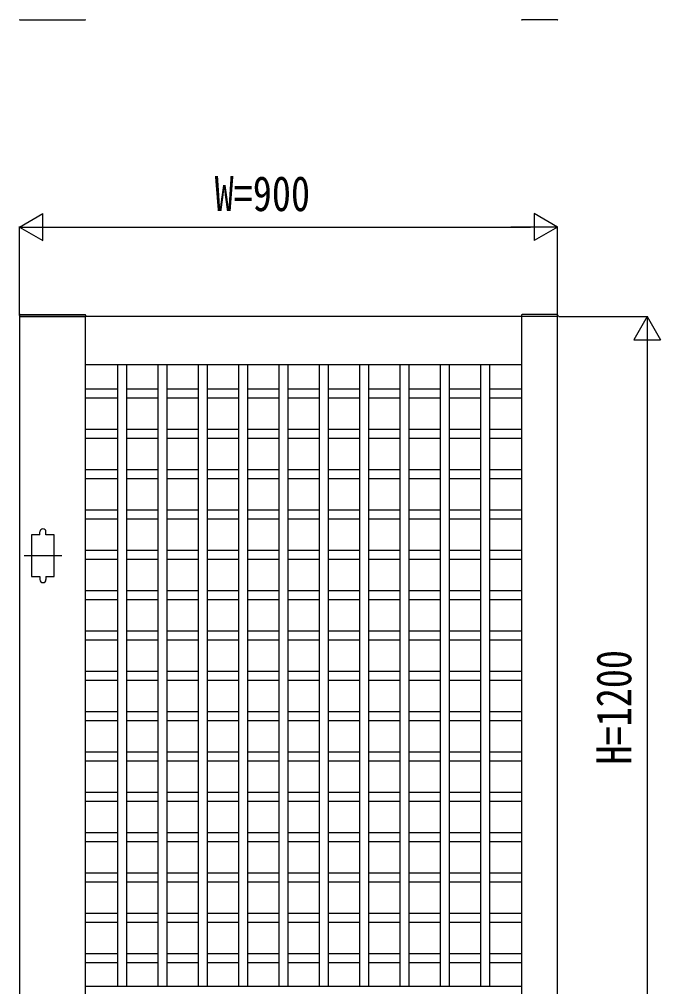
# Model space of a CAD drawing. Units: millimetres, scale not verified. Extents: x -8410 to 8410, y -5940 to 5940.
# Drawn here: x 1790 to 2863, y 829 to 2447 of the extents above; entities that cross this region are included whole.
import ezdxf
from ezdxf.enums import TextEntityAlignment as Align

# ---------------------------------------------------------------- set-up
doc = ezdxf.new("R2010")
doc.units = ezdxf.units.MM
doc.header["$LTSCALE"] = 30
for name, color, linetype in [('0-2_YKK_11', 7, 'Continuous'), ('0-3_YKK_11E', 7, 'Continuous'), ('0-4_YKK_A1', 4, 'Continuous'), ('0-5_YKK_D', 6, 'Continuous')]:
    doc.layers.add(name, color=color, linetype=linetype)
doc.styles.add('ＭＳ ゴシック', font='')
doc.styles.get('ＭＳ ゴシック').set_extended_font_data('MS Gothic')

msp = doc.modelspace()

# ---------------------------------------------------------------- linework, layer by layer
at = {"layer": '0-2_YKK_11'}
for p, q in [((1900.04, 750), (1900.04, 1950)), ((2630.04, 750), (2630.04, 1950)), ((1900.04, 1870), (2630.04, 1870)), ((1900.04, 830), (2630.04, 830))]:
    msp.add_line(p, q, dxfattribs=at)
msp.add_lwpolyline([(1790.04, 1950), (1790.04, 750), (2690.04, 750), (2690.04, 1950)], close=True, dxfattribs=at)
at = {"layer": '0-3_YKK_11E'}
for p, q in [((1953.79, 1870), (1953.79, 830)), ((1968.79, 1870), (1968.79, 830)), ((2021.29, 1870), (2021.29, 830)), ((2036.29, 1870), (2036.29, 830)), ((2088.79, 1870), (2088.79, 830)), ((2103.79, 1870), (2103.79, 830)), ((2156.29, 1870), (2156.29, 830)), ((2171.29, 1870), (2171.29, 830)), ((2223.79, 1870), (2223.79, 830)), ((2238.79, 1870), (2238.79, 830)), ((2291.29, 1870), (2291.29, 830)), ((2306.29, 1870), (2306.29, 830)), ((2358.79, 1870), (2358.79, 830)), ((2373.79, 1870), (2373.79, 830)), ((2426.29, 1870), (2426.29, 830)), ((2441.29, 1870), (2441.29, 830)), ((2493.79, 1870), (2493.79, 830)), ((2508.79, 1870), (2508.79, 830)), ((2561.29, 1870), (2561.29, 830)), ((2576.29, 1870), (2576.29, 830)), ((1900.04, 1829.4), (1953.79, 1829.4)), ((1968.79, 1829.4), (2021.29, 1829.4)), ((2036.29, 1829.4), (2088.79, 1829.4)), ((2103.79, 1829.4), (2156.29, 1829.4)), ((2171.29, 1829.4), (2223.79, 1829.4)), ((2238.79, 1829.4), (2291.29, 1829.4)), ((2306.29, 1829.4), (2358.79, 1829.4)), ((2373.79, 1829.4), (2426.29, 1829.4)), ((2441.29, 1829.4), (2493.79, 1829.4)), ((2508.79, 1829.4), (2561.29, 1829.4)), ((2576.29, 1829.4), (2630.04, 1829.4)), ((1900.04, 1814.4), (1953.79, 1814.4)), ((1968.79, 1814.4), (2021.29, 1814.4)), ((2036.29, 1814.4), (2088.79, 1814.4)), ((2103.79, 1814.4), (2156.29, 1814.4)), ((2171.29, 1814.4), (2223.79, 1814.4)), ((2238.79, 1814.4), (2291.29, 1814.4)), ((2306.29, 1814.4), (2358.79, 1814.4)), ((2373.79, 1814.4), (2426.29, 1814.4)), ((2441.29, 1814.4), (2493.79, 1814.4)), ((2508.79, 1814.4), (2561.29, 1814.4)), ((2576.29, 1814.4), (2630.04, 1814.4)), ((1900.04, 1761.9), (1953.79, 1761.9)), ((1968.79, 1761.9), (2021.29, 1761.9)), ((2036.29, 1761.9), (2088.79, 1761.9)), ((2103.79, 1761.9), (2156.29, 1761.9)), ((2171.29, 1761.9), (2223.79, 1761.9)), ((2238.79, 1761.9), (2291.29, 1761.9)), ((2306.29, 1761.9), (2358.79, 1761.9)), ((2373.79, 1761.9), (2426.29, 1761.9)), ((2441.29, 1761.9), (2493.79, 1761.9)), ((2508.79, 1761.9), (2561.29, 1761.9)), ((2576.29, 1761.9), (2630.04, 1761.9)), ((1900.04, 1746.9), (1953.79, 1746.9)), ((1968.79, 1746.9), (2021.29, 1746.9)), ((2036.29, 1746.9), (2088.79, 1746.9)), ((2103.79, 1746.9), (2156.29, 1746.9)), ((2171.29, 1746.9), (2223.79, 1746.9)), ((2238.79, 1746.9), (2291.29, 1746.9)), ((2306.29, 1746.9), (2358.79, 1746.9)), ((2373.79, 1746.9), (2426.29, 1746.9)), ((2441.29, 1746.9), (2493.79, 1746.9)), ((2508.79, 1746.9), (2561.29, 1746.9)), ((2576.29, 1746.9), (2630.04, 1746.9)), ((1900.04, 1694.4), (1953.79, 1694.4)), ((1968.79, 1694.4), (2021.29, 1694.4)), ((2036.29, 1694.4), (2088.79, 1694.4)), ((2103.79, 1694.4), (2156.29, 1694.4)), ((2171.29, 1694.4), (2223.79, 1694.4)), ((2238.79, 1694.4), (2291.29, 1694.4)), ((2306.29, 1694.4), (2358.79, 1694.4)), ((2373.79, 1694.4), (2426.29, 1694.4)), ((2441.29, 1694.4), (2493.79, 1694.4)), ((2508.79, 1694.4), (2561.29, 1694.4)), ((2576.29, 1694.4), (2630.04, 1694.4)), ((1900.04, 1679.4), (1953.79, 1679.4)), ((1968.79, 1679.4), (2021.29, 1679.4)), ((2036.29, 1679.4), (2088.79, 1679.4)), ((2103.79, 1679.4), (2156.29, 1679.4)), ((2171.29, 1679.4), (2223.79, 1679.4)), ((2238.79, 1679.4), (2291.29, 1679.4)), ((2306.29, 1679.4), (2358.79, 1679.4)), ((2373.79, 1679.4), (2426.29, 1679.4)), ((2441.29, 1679.4), (2493.79, 1679.4)), ((2508.79, 1679.4), (2561.29, 1679.4)), ((2576.29, 1679.4), (2630.04, 1679.4)), ((1900.04, 1626.9), (1953.79, 1626.9)), ((1968.79, 1626.9), (2021.29, 1626.9)), ((2036.29, 1626.9), (2088.79, 1626.9)), ((2103.79, 1626.9), (2156.29, 1626.9)), ((2171.29, 1626.9), (2223.79, 1626.9)), ((2238.79, 1626.9), (2291.29, 1626.9)), ((2306.29, 1626.9), (2358.79, 1626.9)), ((2373.79, 1626.9), (2426.29, 1626.9)), ((2441.29, 1626.9), (2493.79, 1626.9)), ((2508.79, 1626.9), (2561.29, 1626.9)), ((2576.29, 1626.9), (2630.04, 1626.9)), ((1900.04, 1611.9), (1953.79, 1611.9)), ((1968.79, 1611.9), (2021.29, 1611.9)), ((2036.29, 1611.9), (2088.79, 1611.9)), ((2103.79, 1611.9), (2156.29, 1611.9)), ((2171.29, 1611.9), (2223.79, 1611.9)), ((2238.79, 1611.9), (2291.29, 1611.9)), ((2306.29, 1611.9), (2358.79, 1611.9)), ((2373.79, 1611.9), (2426.29, 1611.9)), ((2441.29, 1611.9), (2493.79, 1611.9)), ((2508.79, 1611.9), (2561.29, 1611.9)), ((2576.29, 1611.9), (2630.04, 1611.9)), ((1900.04, 1559.4), (1953.79, 1559.4)), ((1968.79, 1559.4), (2021.29, 1559.4)), ((2036.29, 1559.4), (2088.79, 1559.4)), ((2103.79, 1559.4), (2156.29, 1559.4)), ((2171.29, 1559.4), (2223.79, 1559.4)), ((2238.79, 1559.4), (2291.29, 1559.4)), ((2306.29, 1559.4), (2358.79, 1559.4)), ((2373.79, 1559.4), (2426.29, 1559.4)), ((2441.29, 1559.4), (2493.79, 1559.4)), ((2508.79, 1559.4), (2561.29, 1559.4)), ((2576.29, 1559.4), (2630.04, 1559.4)), ((1900.04, 1544.4), (1953.79, 1544.4)), ((1968.79, 1544.4), (2021.29, 1544.4)), ((2036.29, 1544.4), (2088.79, 1544.4)), ((2103.79, 1544.4), (2156.29, 1544.4)), ((2171.29, 1544.4), (2223.79, 1544.4)), ((2238.79, 1544.4), (2291.29, 1544.4)), ((2306.29, 1544.4), (2358.79, 1544.4)), ((2373.79, 1544.4), (2426.29, 1544.4)), ((2441.29, 1544.4), (2493.79, 1544.4)), ((2508.79, 1544.4), (2561.29, 1544.4)), ((2576.29, 1544.4), (2630.04, 1544.4)), ((1900.04, 1491.9), (1953.79, 1491.9)), ((1968.79, 1491.9), (2021.29, 1491.9)), ((2036.29, 1491.9), (2088.79, 1491.9)), ((2103.79, 1491.9), (2156.29, 1491.9)), ((2171.29, 1491.9), (2223.79, 1491.9)), ((2238.79, 1491.9), (2291.29, 1491.9)), ((2306.29, 1491.9), (2358.79, 1491.9)), ((2373.79, 1491.9), (2426.29, 1491.9)), ((2441.29, 1491.9), (2493.79, 1491.9)), ((2508.79, 1491.9), (2561.29, 1491.9)), ((2576.29, 1491.9), (2630.04, 1491.9)), ((1900.04, 1476.9), (1953.79, 1476.9)), ((1968.79, 1476.9), (2021.29, 1476.9)), ((2036.29, 1476.9), (2088.79, 1476.9)), ((2103.79, 1476.9), (2156.29, 1476.9)), ((2171.29, 1476.9), (2223.79, 1476.9)), ((2238.79, 1476.9), (2291.29, 1476.9)), ((2306.29, 1476.9), (2358.79, 1476.9)), ((2373.79, 1476.9), (2426.29, 1476.9)), ((2441.29, 1476.9), (2493.79, 1476.9)), ((2508.79, 1476.9), (2561.29, 1476.9)), ((2576.29, 1476.9), (2630.04, 1476.9)), ((1900.04, 1424.4), (1953.79, 1424.4)), ((1968.79, 1424.4), (2021.29, 1424.4)), ((2036.29, 1424.4), (2088.79, 1424.4)), ((2103.79, 1424.4), (2156.29, 1424.4)), ((2171.29, 1424.4), (2223.79, 1424.4)), ((2238.79, 1424.4), (2291.29, 1424.4)), ((2306.29, 1424.4), (2358.79, 1424.4)), ((2373.79, 1424.4), (2426.29, 1424.4)), ((2441.29, 1424.4), (2493.79, 1424.4)), ((2508.79, 1424.4), (2561.29, 1424.4)), ((2576.29, 1424.4), (2630.04, 1424.4)), ((1900.04, 1409.4), (1953.79, 1409.4)), ((1968.79, 1409.4), (2021.29, 1409.4)), ((2036.29, 1409.4), (2088.79, 1409.4)), ((2103.79, 1409.4), (2156.29, 1409.4)), ((2171.29, 1409.4), (2223.79, 1409.4)), ((2238.79, 1409.4), (2291.29, 1409.4)), ((2306.29, 1409.4), (2358.79, 1409.4)), ((2373.79, 1409.4), (2426.29, 1409.4)), ((2441.29, 1409.4), (2493.79, 1409.4)), ((2508.79, 1409.4), (2561.29, 1409.4)), ((2576.29, 1409.4), (2630.04, 1409.4)), ((1900.04, 1356.9), (1953.79, 1356.9)), ((1968.79, 1356.9), (2021.29, 1356.9)), ((2036.29, 1356.9), (2088.79, 1356.9)), ((2103.79, 1356.9), (2156.29, 1356.9)), ((2171.29, 1356.9), (2223.79, 1356.9)), ((2238.79, 1356.9), (2291.29, 1356.9)), ((2306.29, 1356.9), (2358.79, 1356.9)), ((2373.79, 1356.9), (2426.29, 1356.9)), ((2441.29, 1356.9), (2493.79, 1356.9)), ((2508.79, 1356.9), (2561.29, 1356.9)), ((2576.29, 1356.9), (2630.04, 1356.9)), ((1900.04, 1341.9), (1953.79, 1341.9)), ((1968.79, 1341.9), (2021.29, 1341.9)), ((2036.29, 1341.9), (2088.79, 1341.9)), ((2103.79, 1341.9), (2156.29, 1341.9)), ((2171.29, 1341.9), (2223.79, 1341.9)), ((2238.79, 1341.9), (2291.29, 1341.9)), ((2306.29, 1341.9), (2358.79, 1341.9)), ((2373.79, 1341.9), (2426.29, 1341.9)), ((2441.29, 1341.9), (2493.79, 1341.9)), ((2508.79, 1341.9), (2561.29, 1341.9)), ((2576.29, 1341.9), (2630.04, 1341.9)), ((1900.04, 1289.4), (1953.79, 1289.4)), ((1968.79, 1289.4), (2021.29, 1289.4)), ((2036.29, 1289.4), (2088.79, 1289.4)), ((2103.79, 1289.4), (2156.29, 1289.4)), ((2171.29, 1289.4), (2223.79, 1289.4)), ((2238.79, 1289.4), (2291.29, 1289.4)), ((2306.29, 1289.4), (2358.79, 1289.4)), ((2373.79, 1289.4), (2426.29, 1289.4)), ((2441.29, 1289.4), (2493.79, 1289.4)), ((2508.79, 1289.4), (2561.29, 1289.4)), ((2576.29, 1289.4), (2630.04, 1289.4)), ((1900.04, 1274.4), (1953.79, 1274.4)), ((1968.79, 1274.4), (2021.29, 1274.4)), ((2036.29, 1274.4), (2088.79, 1274.4)), ((2103.79, 1274.4), (2156.29, 1274.4)), ((2171.29, 1274.4), (2223.79, 1274.4)), ((2238.79, 1274.4), (2291.29, 1274.4)), ((2306.29, 1274.4), (2358.79, 1274.4)), ((2373.79, 1274.4), (2426.29, 1274.4)), ((2441.29, 1274.4), (2493.79, 1274.4)), ((2508.79, 1274.4), (2561.29, 1274.4)), ((2576.29, 1274.4), (2630.04, 1274.4)), ((1900.04, 1221.9), (1953.79, 1221.9)), ((1968.79, 1221.9), (2021.29, 1221.9)), ((2036.29, 1221.9), (2088.79, 1221.9)), ((2103.79, 1221.9), (2156.29, 1221.9)), ((2171.29, 1221.9), (2223.79, 1221.9)), ((2238.79, 1221.9), (2291.29, 1221.9)), ((2306.29, 1221.9), (2358.79, 1221.9)), ((2373.79, 1221.9), (2426.29, 1221.9)), ((2441.29, 1221.9), (2493.79, 1221.9)), ((2508.79, 1221.9), (2561.29, 1221.9)), ((2576.29, 1221.9), (2630.04, 1221.9)), ((1900.04, 1206.9), (1953.79, 1206.9)), ((1968.79, 1206.9), (2021.29, 1206.9)), ((2036.29, 1206.9), (2088.79, 1206.9)), ((2103.79, 1206.9), (2156.29, 1206.9)), ((2171.29, 1206.9), (2223.79, 1206.9)), ((2238.79, 1206.9), (2291.29, 1206.9)), ((2306.29, 1206.9), (2358.79, 1206.9)), ((2373.79, 1206.9), (2426.29, 1206.9)), ((2441.29, 1206.9), (2493.79, 1206.9)), ((2508.79, 1206.9), (2561.29, 1206.9)), ((2576.29, 1206.9), (2630.04, 1206.9)), ((1900.04, 1154.4), (1953.79, 1154.4)), ((1968.79, 1154.4), (2021.29, 1154.4)), ((2036.29, 1154.4), (2088.79, 1154.4)), ((2103.79, 1154.4), (2156.29, 1154.4)), ((2171.29, 1154.4), (2223.79, 1154.4)), ((2238.79, 1154.4), (2291.29, 1154.4)), ((2306.29, 1154.4), (2358.79, 1154.4)), ((2373.79, 1154.4), (2426.29, 1154.4)), ((2441.29, 1154.4), (2493.79, 1154.4)), ((2508.79, 1154.4), (2561.29, 1154.4)), ((2576.29, 1154.4), (2630.04, 1154.4)), ((1900.04, 1139.4), (1953.79, 1139.4)), ((1968.79, 1139.4), (2021.29, 1139.4)), ((2036.29, 1139.4), (2088.79, 1139.4)), ((2103.79, 1139.4), (2156.29, 1139.4)), ((2171.29, 1139.4), (2223.79, 1139.4)), ((2238.79, 1139.4), (2291.29, 1139.4)), ((2306.29, 1139.4), (2358.79, 1139.4)), ((2373.79, 1139.4), (2426.29, 1139.4)), ((2441.29, 1139.4), (2493.79, 1139.4)), ((2508.79, 1139.4), (2561.29, 1139.4)), ((2576.29, 1139.4), (2630.04, 1139.4)), ((1900.04, 1086.9), (1953.79, 1086.9)), ((1968.79, 1086.9), (2021.29, 1086.9)), ((2036.29, 1086.9), (2088.79, 1086.9)), ((2103.79, 1086.9), (2156.29, 1086.9)), ((2171.29, 1086.9), (2223.79, 1086.9)), ((2238.79, 1086.9), (2291.29, 1086.9)), ((2306.29, 1086.9), (2358.79, 1086.9)), ((2373.79, 1086.9), (2426.29, 1086.9)), ((2441.29, 1086.9), (2493.79, 1086.9)), ((2508.79, 1086.9), (2561.29, 1086.9)), ((2576.29, 1086.9), (2630.04, 1086.9)), ((1900.04, 1071.9), (1953.79, 1071.9)), ((1968.79, 1071.9), (2021.29, 1071.9)), ((2036.29, 1071.9), (2088.79, 1071.9)), ((2103.79, 1071.9), (2156.29, 1071.9)), ((2171.29, 1071.9), (2223.79, 1071.9)), ((2238.79, 1071.9), (2291.29, 1071.9)), ((2306.29, 1071.9), (2358.79, 1071.9)), ((2373.79, 1071.9), (2426.29, 1071.9)), ((2441.29, 1071.9), (2493.79, 1071.9)), ((2508.79, 1071.9), (2561.29, 1071.9)), ((2576.29, 1071.9), (2630.04, 1071.9)), ((1900.04, 1019.4), (1953.79, 1019.4)), ((1900.04, 1004.4), (1953.79, 1004.4)), ((1968.79, 1019.4), (2021.29, 1019.4)), ((1968.79, 1004.4), (2021.29, 1004.4)), ((2036.29, 1019.4), (2088.79, 1019.4)), ((2036.29, 1004.4), (2088.79, 1004.4)), ((2103.79, 1019.4), (2156.29, 1019.4)), ((2103.79, 1004.4), (2156.29, 1004.4)), ((2171.29, 1019.4), (2223.79, 1019.4)), ((2171.29, 1004.4), (2223.79, 1004.4)), ((2238.79, 1019.4), (2291.29, 1019.4)), ((2238.79, 1004.4), (2291.29, 1004.4)), ((2306.29, 1019.4), (2358.79, 1019.4)), ((2306.29, 1004.4), (2358.79, 1004.4)), ((2373.79, 1019.4), (2426.29, 1019.4)), ((2373.79, 1004.4), (2426.29, 1004.4)), ((2441.29, 1019.4), (2493.79, 1019.4)), ((2441.29, 1004.4), (2493.79, 1004.4)), ((2508.79, 1019.4), (2561.29, 1019.4)), ((2508.79, 1004.4), (2561.29, 1004.4)), ((2576.29, 1019.4), (2630.04, 1019.4)), ((2576.29, 1004.4), (2630.04, 1004.4)), ((1900.04, 951.9), (1953.79, 951.9)), ((1968.79, 951.9), (2021.29, 951.9)), ((2036.29, 951.9), (2088.79, 951.9)), ((2103.79, 951.9), (2156.29, 951.9)), ((2171.29, 951.9), (2223.79, 951.9)), ((2238.79, 951.9), (2291.29, 951.9)), ((2306.29, 951.9), (2358.79, 951.9)), ((2373.79, 951.9), (2426.29, 951.9)), ((2441.29, 951.9), (2493.79, 951.9)), ((2508.79, 951.9), (2561.29, 951.9)), ((2576.29, 951.9), (2630.04, 951.9)), ((1900.04, 936.9), (1953.79, 936.9)), ((1968.79, 936.9), (2021.29, 936.9)), ((2036.29, 936.9), (2088.79, 936.9)), ((2103.79, 936.9), (2156.29, 936.9)), ((2171.29, 936.9), (2223.79, 936.9)), ((2238.79, 936.9), (2291.29, 936.9)), ((2306.29, 936.9), (2358.79, 936.9)), ((2373.79, 936.9), (2426.29, 936.9)), ((2441.29, 936.9), (2493.79, 936.9)), ((2508.79, 936.9), (2561.29, 936.9)), ((2576.29, 936.9), (2630.04, 936.9)), ((1900.04, 884.4), (1953.79, 884.4)), ((1968.79, 884.4), (2021.29, 884.4)), ((2036.29, 884.4), (2088.79, 884.4)), ((2103.79, 884.4), (2156.29, 884.4)), ((2171.29, 884.4), (2223.79, 884.4)), ((2238.79, 884.4), (2291.29, 884.4)), ((2306.29, 884.4), (2358.79, 884.4)), ((2373.79, 884.4), (2426.29, 884.4)), ((2441.29, 884.4), (2493.79, 884.4)), ((2508.79, 884.4), (2561.29, 884.4)), ((2576.29, 884.4), (2630.04, 884.4)), ((1900.04, 869.4), (1953.79, 869.4)), ((1968.79, 869.4), (2021.29, 869.4)), ((2036.29, 869.4), (2088.79, 869.4)), ((2103.79, 869.4), (2156.29, 869.4)), ((2171.29, 869.4), (2223.79, 869.4)), ((2238.79, 869.4), (2291.29, 869.4)), ((2306.29, 869.4), (2358.79, 869.4)), ((2373.79, 869.4), (2426.29, 869.4)), ((2441.29, 869.4), (2493.79, 869.4)), ((2508.79, 869.4), (2561.29, 869.4)), ((2576.29, 869.4), (2630.04, 869.4))]:
    msp.add_line(p, q, dxfattribs=at)
at = {"layer": '0-4_YKK_A1'}
for p, q in [((1790.67, 2446.5), (1899.41, 2446.5)), ((2689.41, 2446.5), (2630.67, 2446.5)), ((1789.67, 1952.55), (1789.54, 1950)), ((1789.54, 1950), (1900.54, 1950)), ((1790.67, 1953.5), (1899.41, 1953.5)), ((1900.41, 1952.55), (1900.54, 1950)), ((2629.67, 1952.55), (2629.54, 1950)), ((2690.54, 1950), (2629.54, 1950)), ((2689.41, 1953.5), (2630.67, 1953.5)), ((2690.41, 1952.55), (2690.54, 1950)), ((1824.04, 1585), (1824.04, 1590)), ((1834.04, 1585), (1834.04, 1590)), ((1860.54, 1550), (1797.54, 1550)), ((1824.04, 1515), (1824.04, 1510)), ((1834.04, 1515), (1834.04, 1510))]:
    msp.add_line(p, q, dxfattribs=at)
for points in [[(1824.04, 1585), (1810.04, 1585), (1810.04, 1515), (1824.04, 1515)], [(1834.04, 1515), (1848.04, 1515), (1848.04, 1585), (1834.04, 1585)]]:
    msp.add_lwpolyline(points, dxfattribs=at)
for centre, radius, start, end in [((1790.67, 2447.5), 1, 183, 270), ((1899.41, 2447.5), 1, 270, 357), ((2630.67, 2447.5), 1, 183, 270), ((2689.41, 2447.5), 1, 270, 357), ((1790.67, 1952.5), 1, 90, 177), ((1899.41, 1952.5), 1, 3, 90), ((2630.67, 1952.5), 1, 90, 177), ((2689.41, 1952.5), 1, 3, 90), ((1829.04, 1590), 5, 0, 180), ((1829.04, 1510), 5, 180, 0)]:
    msp.add_arc(centre, radius, start, end, dxfattribs=at)
at = {"layer": '0-5_YKK_D'}
for p, q in [((1790.04, 2100), (1829.01, 2122.5)), ((1829.01, 2077.5), (1829.01, 2122.5)), ((2690.04, 2100), (2651.07, 2122.5)), ((2651.07, 2122.5), (2651.07, 2077.5)), ((1790.04, 1952), (1790.04, 2101)), ((1790.04, 2100), (1829.01, 2077.5)), ((1790.04, 2100), (1867.98, 2100)), ((1835.04, 2100), (2645.04, 2100)), ((2690.04, 2100), (2612.1, 2100)), ((2690.04, 2100), (2651.07, 2077.5)), ((2690.04, 1952), (2690.04, 2101)), ((2692.04, 1950), (2841.04, 1950)), ((2840.04, 1950), (2817.54, 1911.03)), ((2840.04, 1950), (2862.54, 1911.03)), ((2840.04, 1950), (2840.04, 1872.06)), ((2817.54, 1911.03), (2862.54, 1911.03)), ((2840.04, 1905), (2840.04, 795))]:
    msp.add_line(p, q, dxfattribs=at)

# ---------------------------------------------------------------- texts
at = {"layer": '0-5_YKK_D', "style": 'ＭＳ ゴシック', "width": 0.8}
msp.add_text('W=900', height=58.65, dxfattribs=at).set_placement((2116.31, 2109), align=Align.BOTTOM_LEFT)
msp.add_text('H=1200', height=58.65, rotation=90, dxfattribs=at).set_placement((2831.04, 1200.67), align=Align.BOTTOM_LEFT)

doc.saveas('drawing.dxf')
